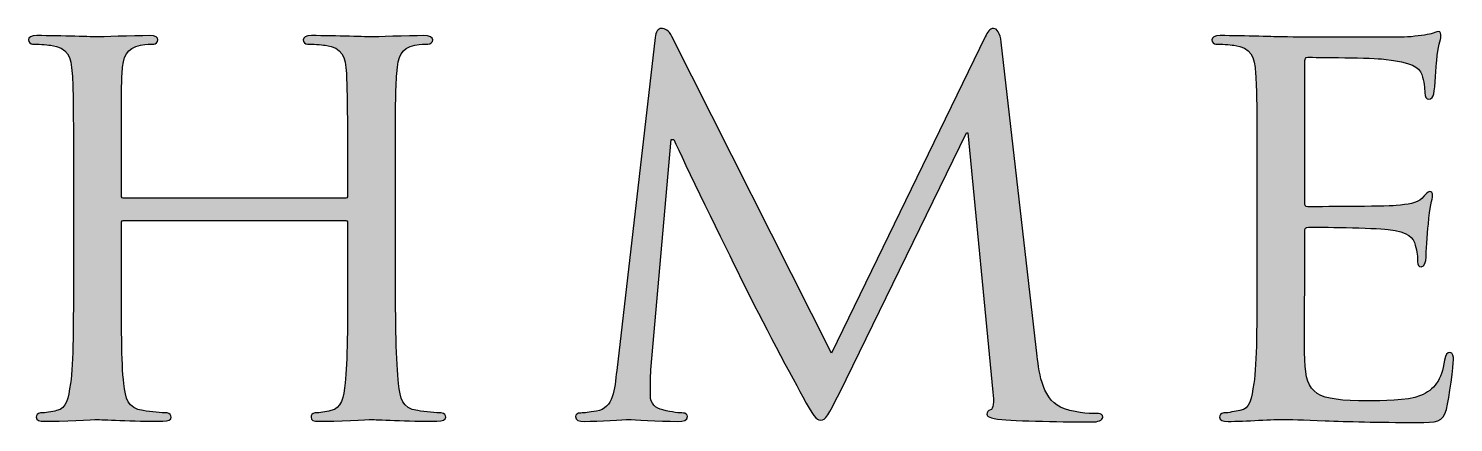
# Model space of a CAD drawing. Header units: millimetres. Extents: x 5.3 to 47, y -13.1 to 17.2.
# Drawn here: x 24.73 to 32.26, y -13.06 to -10.98 of the extents above; entities that cross this region are included whole.
import ezdxf

# ---------------------------------------------------------------- set-up
doc = ezdxf.new("R2010")
doc.units = ezdxf.units.MM
doc.header["$MEASUREMENT"] = 0
doc.layers.add('Layer 1', color=7, linetype='Continuous')

msp = doc.modelspace()

# ---------------------------------------------------------------- hatches: boundary and pattern name
at = {"layer": 'Layer 1', "true_color": 0x2b2a29}
h = msp.add_hatch(color=250, dxfattribs=at)
edge = h.paths.add_edge_path()
edge.add_spline(control_points=[(30.0637, -12.7118), (30.0736, -12.8067), (30.0926, -12.9521), (30.207, -12.9907), (30.2854, -13.0164), (30.3589, -13.0164), (30.3873, -13.0164), (30.3998, -13.0164), (30.4097, -13.0224), (30.4097, -13.0353), (30.4097, -13.0512), (30.3841, -13.0605), (30.3524, -13.0605), (30.2887, -13.0605), (29.9783, -13.0571), (29.8764, -13.0474), (29.8099, -13.0408), (29.7974, -13.0321), (29.7974, -13.019), (29.7974, -13.0093), (29.8034, -13), (29.8165, -12.9967), (29.8318, -12.994), (29.8351, -12.9521), (29.829, -12.9019), (29.829, -12.9019), (29.6957, -11.5317), (29.6957, -11.5317), (29.6957, -11.5317), (29.6896, -11.5317), (29.6896, -11.5317), (29.6896, -11.5317), (29.017, -12.9079), (29.017, -12.9079), (28.9599, -13.025), (28.9435, -13.0512), (28.9183, -13.0512), (28.8939, -13.0512), (28.8776, -13.025), (28.8237, -12.9276), (28.7507, -12.7935), (28.5666, -12.4481), (28.4968, -12.3023), (28.4146, -12.1312), (28.1896, -11.6776), (28.1418, -11.5658), (28.1418, -11.5658), (28.1286, -11.5658), (28.1286, -11.5658), (28.1286, -11.5658), (28.0209, -12.7849), (28.0209, -12.7849), (28.0181, -12.8256), (28.0181, -12.8763), (28.0181, -12.921), (28.0181, -12.9619), (28.0431, -12.9875), (28.084, -12.9967), (28.1319, -13.0093), (28.1733, -13.013), (28.1924, -13.013), (28.2017, -13.013), (28.2142, -13.0224), (28.2142, -13.0321), (28.2142, -13.0512), (28.1952, -13.0571), (28.1635, -13.0571), (28.059, -13.0571), (27.9261, -13.0474), (27.9037, -13.0474), (27.8781, -13.0474), (27.7447, -13.0571), (27.669, -13.0571), (27.6406, -13.0571), (27.6216, -13.0512), (27.6216, -13.0321), (27.6216, -13.0224), (27.6335, -13.013), (27.6494, -13.013), (27.6716, -13.013), (27.6913, -13.0093), (27.7328, -13.0033), (27.8242, -12.9875), (27.828, -12.8889), (27.8399, -12.7881), (27.8399, -12.7881), (28.0431, -11.0268), (28.0431, -11.0268), (28.0465, -10.9984), (28.059, -10.9793), (28.0752, -10.9793), (28.0944, -10.9793), (28.1161, -10.989), (28.1319, -11.0214), (28.1319, -11.0214), (28.9756, -12.6961), (28.9756, -12.6961), (28.9756, -12.6961), (29.7877, -11.0239), (29.7877, -11.0239), (29.8006, -10.9984), (29.8133, -10.9793), (29.8318, -10.9793), (29.8508, -10.9793), (29.8672, -11.0017), (29.8732, -11.0523), (29.8732, -11.0523), (30.0637, -12.7118), (30.0637, -12.7118)], knot_values=[0, 0, 0, 0, 0.027778, 0.027778, 0.027778, 0.055556, 0.055556, 0.055556, 0.083333, 0.083333, 0.083333, 0.111111, 0.111111, 0.111111, 0.138889, 0.138889, 0.138889, 0.166667, 0.166667, 0.166667, 0.194444, 0.194444, 0.194444, 0.222222, 0.222222, 0.222222, 0.25, 0.25, 0.25, 0.277778, 0.277778, 0.277778, 0.305556, 0.305556, 0.305556, 0.333333, 0.333333, 0.333333, 0.361111, 0.361111, 0.361111, 0.388889, 0.388889, 0.388889, 0.416667, 0.416667, 0.416667, 0.444444, 0.444444, 0.444444, 0.472222, 0.472222, 0.472222, 0.5, 0.5, 0.5, 0.527778, 0.527778, 0.527778, 0.555556, 0.555556, 0.555556, 0.583333, 0.583333, 0.583333, 0.611111, 0.611111, 0.611111, 0.638889, 0.638889, 0.638889, 0.666667, 0.666667, 0.666667, 0.694444, 0.694444, 0.694444, 0.722222, 0.722222, 0.722222, 0.75, 0.75, 0.75, 0.777778, 0.777778, 0.777778, 0.805556, 0.805556, 0.805556, 0.833333, 0.833333, 0.833333, 0.861111, 0.861111, 0.861111, 0.888889, 0.888889, 0.888889, 0.916667, 0.916667, 0.916667, 0.944444, 0.944444, 0.944444, 0.972222, 0.972222, 0.972222, 1, 1, 1, 1], degree=3, periodic=1)
h = msp.add_hatch(color=250, dxfattribs=at)
edge = h.paths.add_edge_path()
edge.add_spline(control_points=[(31.2249, -11.798), (31.2249, -11.3793), (31.2249, -11.3032), (31.2178, -11.2175), (31.2119, -11.1255), (31.1955, -11.0814), (31.1035, -11.0682), (31.0816, -11.065), (31.0343, -11.0619), (31.0087, -11.0619), (30.9994, -11.0619), (30.9869, -11.0493), (30.9869, -11.0401), (30.9869, -11.0241), (30.9994, -11.0171), (31.0309, -11.0171), (31.1578, -11.0171), (31.3388, -11.0241), (31.3545, -11.0241), (31.3735, -11.0241), (31.9574, -11.0269), (32.0206, -11.0241), (32.0746, -11.0209), (32.1252, -11.0112), (32.147, -11.0083), (32.1606, -11.0051), (32.1731, -10.9949), (32.1856, -10.9949), (32.1949, -10.9949), (32.1981, -11.0083), (32.1981, -11.0209), (32.1981, -11.0401), (32.1824, -11.0716), (32.1763, -11.1479), (32.1731, -11.1734), (32.1666, -11.2932), (32.1606, -11.3253), (32.1573, -11.3378), (32.147, -11.3537), (32.135, -11.3537), (32.1192, -11.3537), (32.1127, -11.341), (32.1127, -11.3189), (32.1127, -11.2997), (32.1093, -11.2557), (32.0974, -11.2235), (32.0778, -11.1794), (32.0494, -11.1604), (31.8964, -11.1413), (31.849, -11.1346), (31.5261, -11.1315), (31.4939, -11.1315), (31.4814, -11.1315), (31.4782, -11.1413), (31.4782, -11.1604), (31.4782, -11.1604), (31.4782, -11.8935), (31.4782, -11.8935), (31.4782, -11.9124), (31.4782, -11.9218), (31.4939, -11.9218), (31.5293, -11.9218), (31.8964, -11.9218), (31.9607, -11.9158), (32.0272, -11.9086), (32.068, -11.9054), (32.0974, -11.8776), (32.116, -11.8579), (32.1285, -11.8422), (32.1382, -11.8422), (32.147, -11.8422), (32.1541, -11.8488), (32.1541, -11.8646), (32.1541, -11.8803), (32.1382, -11.9245), (32.1317, -12.0138), (32.1252, -12.0677), (32.1192, -12.1691), (32.1192, -12.188), (32.1192, -12.2104), (32.1127, -12.2394), (32.0936, -12.2394), (32.0811, -12.2394), (32.0746, -12.229), (32.0746, -12.2136), (32.0746, -12.188), (32.0746, -12.1598), (32.0619, -12.125), (32.0527, -12.0867), (32.0272, -12.0551), (31.9188, -12.0422), (31.843, -12.033), (31.5452, -12.0296), (31.4972, -12.0296), (31.4814, -12.0296), (31.4782, -12.0389), (31.4782, -12.0486), (31.4782, -12.0486), (31.4782, -12.2743), (31.4782, -12.2743), (31.4782, -12.3657), (31.475, -12.6799), (31.4782, -12.7339), (31.4847, -12.9146), (31.5353, -12.9488), (31.8115, -12.9488), (31.8839, -12.9488), (32.0173, -12.9488), (32.0903, -12.9212), (32.1634, -12.889), (32.2015, -12.8416), (32.2172, -12.7339), (32.2237, -12.7017), (32.2304, -12.693), (32.2455, -12.693), (32.2614, -12.693), (32.2646, -12.7148), (32.2646, -12.7339), (32.2646, -12.7529), (32.2423, -12.9369), (32.227, -12.9936), (32.208, -13.0632), (32.1791, -13.0632), (32.0712, -13.0632), (31.8622, -13.0632), (31.7004, -13.0572), (31.586, -13.0547), (31.4683, -13.0475), (31.3959, -13.0475), (31.3545, -13.0475), (31.3485, -13.0475), (31.294, -13.0475), (31.2341, -13.0514), (31.1796, -13.0547), (31.1165, -13.0572), (31.0723, -13.0572), (31.0436, -13.0572), (31.0277, -13.0514), (31.0277, -13.0351), (31.0277, -13.0251), (31.0343, -13.0127), (31.0501, -13.0127), (31.0757, -13.0127), (31.1105, -13.0033), (31.1356, -13.0002), (31.19, -12.9905), (31.1955, -12.9369), (31.2091, -12.8569), (31.2249, -12.7463), (31.2249, -12.5339), (31.2249, -12.2743), (31.2249, -12.2743), (31.2249, -11.798), (31.2249, -11.798)], knot_values=[0, 0, 0, 0, 0.019608, 0.019608, 0.019608, 0.039216, 0.039216, 0.039216, 0.058824, 0.058824, 0.058824, 0.078431, 0.078431, 0.078431, 0.098039, 0.098039, 0.098039, 0.117647, 0.117647, 0.117647, 0.137255, 0.137255, 0.137255, 0.156863, 0.156863, 0.156863, 0.176471, 0.176471, 0.176471, 0.196078, 0.196078, 0.196078, 0.215686, 0.215686, 0.215686, 0.235294, 0.235294, 0.235294, 0.254902, 0.254902, 0.254902, 0.27451, 0.27451, 0.27451, 0.294118, 0.294118, 0.294118, 0.313725, 0.313725, 0.313725, 0.333333, 0.333333, 0.333333, 0.352941, 0.352941, 0.352941, 0.372549, 0.372549, 0.372549, 0.392157, 0.392157, 0.392157, 0.411765, 0.411765, 0.411765, 0.431373, 0.431373, 0.431373, 0.45098, 0.45098, 0.45098, 0.470588, 0.470588, 0.470588, 0.490196, 0.490196, 0.490196, 0.509804, 0.509804, 0.509804, 0.529412, 0.529412, 0.529412, 0.54902, 0.54902, 0.54902, 0.568627, 0.568627, 0.568627, 0.588235, 0.588235, 0.588235, 0.607843, 0.607843, 0.607843, 0.627451, 0.627451, 0.627451, 0.647059, 0.647059, 0.647059, 0.666667, 0.666667, 0.666667, 0.686275, 0.686275, 0.686275, 0.705882, 0.705882, 0.705882, 0.72549, 0.72549, 0.72549, 0.745098, 0.745098, 0.745098, 0.764706, 0.764706, 0.764706, 0.784314, 0.784314, 0.784314, 0.803922, 0.803922, 0.803922, 0.823529, 0.823529, 0.823529, 0.843137, 0.843137, 0.843137, 0.862745, 0.862745, 0.862745, 0.882353, 0.882353, 0.882353, 0.901961, 0.901961, 0.901961, 0.921569, 0.921569, 0.921569, 0.941176, 0.941176, 0.941176, 0.960784, 0.960784, 0.960784, 0.980392, 0.980392, 0.980392, 1, 1, 1, 1], degree=3, periodic=1)
h = msp.add_hatch(color=250, dxfattribs=at)
edge = h.paths.add_edge_path()
edge.add_spline(control_points=[(26.6698, -12.2743), (26.6698, -12.5339), (26.6737, -12.7463), (26.6857, -12.8569), (26.6961, -12.9369), (26.7021, -12.9876), (26.7875, -13.0002), (26.8256, -13.0067), (26.8889, -13.0127), (26.9111, -13.0127), (26.9307, -13.0127), (26.9362, -13.0251), (26.9362, -13.0351), (26.9362, -13.0475), (26.921, -13.0567), (26.8889, -13.0567), (26.7368, -13.0567), (26.5593, -13.0475), (26.544, -13.0475), (26.5304, -13.0475), (26.3496, -13.0567), (26.2674, -13.0567), (26.2352, -13.0567), (26.2234, -13.0514), (26.2234, -13.0351), (26.2234, -13.0251), (26.2292, -13.0127), (26.2456, -13.0127), (26.2707, -13.0127), (26.3022, -13.0067), (26.3273, -13.0002), (26.385, -12.9876), (26.3943, -12.9331), (26.4041, -12.8537), (26.4166, -12.7431), (26.4166, -12.54), (26.4166, -12.28), (26.4166, -12.28), (26.4166, -12.0105), (26.4166, -12.0105), (26.4166, -11.9974), (26.4102, -11.9941), (26.4009, -11.9941), (26.4009, -11.9941), (25.2364, -11.9941), (25.2364, -11.9941), (25.2271, -11.9941), (25.2206, -11.9974), (25.2206, -12.0105), (25.2206, -12.0105), (25.2206, -12.28), (25.2206, -12.28), (25.2206, -12.54), (25.2206, -12.7463), (25.2331, -12.8569), (25.243, -12.9369), (25.2523, -12.9876), (25.335, -13.0002), (25.3758, -13.0067), (25.4357, -13.0127), (25.4619, -13.0127), (25.4777, -13.0127), (25.4837, -13.0251), (25.4837, -13.0351), (25.4837, -13.0475), (25.4712, -13.0567), (25.4395, -13.0567), (25.2838, -13.0567), (25.1068, -13.0475), (25.0931, -13.0475), (25.078, -13.0475), (24.9004, -13.0567), (24.8149, -13.0567), (24.786, -13.0567), (24.7703, -13.0514), (24.7703, -13.0351), (24.7703, -13.0251), (24.7768, -13.0127), (24.7925, -13.0127), (24.8181, -13.0127), (24.853, -13.0067), (24.878, -13.0002), (24.9325, -12.9876), (24.9379, -12.9369), (24.9515, -12.8569), (24.9668, -12.7463), (24.9668, -12.5339), (24.9668, -12.2743), (24.9668, -12.2743), (24.9668, -11.798), (24.9668, -11.798), (24.9668, -11.3793), (24.9668, -11.3032), (24.9603, -11.2175), (24.9543, -11.1255), (24.9379, -11.0814), (24.8459, -11.0682), (24.8241, -11.065), (24.7768, -11.0619), (24.7511, -11.0619), (24.7419, -11.0619), (24.7294, -11.0493), (24.7294, -11.0401), (24.7294, -11.0241), (24.7419, -11.0171), (24.7735, -11.0171), (24.9004, -11.0171), (25.078, -11.0241), (25.0931, -11.0241), (25.1068, -11.0241), (25.2838, -11.0171), (25.3699, -11.0171), (25.4014, -11.0171), (25.4139, -11.0241), (25.4139, -11.0401), (25.4139, -11.0493), (25.4014, -11.0619), (25.3917, -11.0619), (25.3731, -11.0619), (25.354, -11.0619), (25.3219, -11.0682), (25.2462, -11.084), (25.2299, -11.1221), (25.2239, -11.2175), (25.2206, -11.3032), (25.2206, -11.3853), (25.2206, -11.8047), (25.2206, -11.8047), (25.2206, -11.8613), (25.2206, -11.8613), (25.2206, -11.8772), (25.2271, -11.8772), (25.2364, -11.8772), (25.2364, -11.8772), (26.4009, -11.8772), (26.4009, -11.8772), (26.4102, -11.8772), (26.4166, -11.8772), (26.4166, -11.8613), (26.4166, -11.8613), (26.4166, -11.8047), (26.4166, -11.8047), (26.4166, -11.3853), (26.4134, -11.3032), (26.4102, -11.2175), (26.4041, -11.1255), (26.391, -11.0814), (26.299, -11.0682), (26.2766, -11.065), (26.2292, -11.0619), (26.2042, -11.0619), (26.1911, -11.0619), (26.182, -11.0493), (26.182, -11.0401), (26.182, -11.0241), (26.1945, -11.0171), (26.2266, -11.0171), (26.3496, -11.0171), (26.5304, -11.0241), (26.544, -11.0241), (26.5593, -11.0241), (26.7368, -11.0171), (26.8191, -11.0171), (26.8512, -11.0171), (26.867, -11.0241), (26.867, -11.0401), (26.867, -11.0493), (26.8545, -11.0619), (26.8409, -11.0619), (26.8224, -11.0619), (26.8066, -11.0619), (26.7717, -11.0682), (26.6993, -11.084), (26.683, -11.1221), (26.6769, -11.2175), (26.6698, -11.3032), (26.6698, -11.3793), (26.6698, -11.798), (26.6698, -11.798), (26.6698, -12.2743), (26.6698, -12.2743)], knot_values=[0, 0, 0, 0, 0.016667, 0.016667, 0.016667, 0.033333, 0.033333, 0.033333, 0.05, 0.05, 0.05, 0.066667, 0.066667, 0.066667, 0.083333, 0.083333, 0.083333, 0.1, 0.1, 0.1, 0.116667, 0.116667, 0.116667, 0.133333, 0.133333, 0.133333, 0.15, 0.15, 0.15, 0.166667, 0.166667, 0.166667, 0.183333, 0.183333, 0.183333, 0.2, 0.2, 0.2, 0.216667, 0.216667, 0.216667, 0.233333, 0.233333, 0.233333, 0.25, 0.25, 0.25, 0.266667, 0.266667, 0.266667, 0.283333, 0.283333, 0.283333, 0.3, 0.3, 0.3, 0.316667, 0.316667, 0.316667, 0.333333, 0.333333, 0.333333, 0.35, 0.35, 0.35, 0.366667, 0.366667, 0.366667, 0.383333, 0.383333, 0.383333, 0.4, 0.4, 0.4, 0.416667, 0.416667, 0.416667, 0.433333, 0.433333, 0.433333, 0.45, 0.45, 0.45, 0.466667, 0.466667, 0.466667, 0.483333, 0.483333, 0.483333, 0.5, 0.5, 0.5, 0.516667, 0.516667, 0.516667, 0.533333, 0.533333, 0.533333, 0.55, 0.55, 0.55, 0.566667, 0.566667, 0.566667, 0.583333, 0.583333, 0.583333, 0.6, 0.6, 0.6, 0.616667, 0.616667, 0.616667, 0.633333, 0.633333, 0.633333, 0.65, 0.65, 0.65, 0.666667, 0.666667, 0.666667, 0.683333, 0.683333, 0.683333, 0.7, 0.7, 0.7, 0.716667, 0.716667, 0.716667, 0.733333, 0.733333, 0.733333, 0.75, 0.75, 0.75, 0.766667, 0.766667, 0.766667, 0.783333, 0.783333, 0.783333, 0.8, 0.8, 0.8, 0.816667, 0.816667, 0.816667, 0.833333, 0.833333, 0.833333, 0.85, 0.85, 0.85, 0.866667, 0.866667, 0.866667, 0.883333, 0.883333, 0.883333, 0.9, 0.9, 0.9, 0.916667, 0.916667, 0.916667, 0.933333, 0.933333, 0.933333, 0.95, 0.95, 0.95, 0.966667, 0.966667, 0.966667, 0.983333, 0.983333, 0.983333, 1, 1, 1, 1], degree=3, periodic=1)

# ---------------------------------------------------------------- linework, layer by layer
at = {"layer": 'Layer 1', "color": 250}
for points, knots in [([(30.0637, -12.7118), (30.0736, -12.8067), (30.0926, -12.9521), (30.207, -12.9907), (30.2854, -13.0164), (30.3589, -13.0164), (30.3873, -13.0164), (30.3998, -13.0164), (30.4097, -13.0224), (30.4097, -13.0353), (30.4097, -13.0512), (30.3841, -13.0605), (30.3524, -13.0605), (30.2887, -13.0605), (29.9783, -13.0571), (29.8764, -13.0474), (29.8099, -13.0408), (29.7974, -13.0321), (29.7974, -13.019), (29.7974, -13.0093), (29.8034, -13), (29.8165, -12.9967), (29.8318, -12.994), (29.8351, -12.9521), (29.829, -12.9019), (29.829, -12.9019), (29.6957, -11.5317), (29.6957, -11.5317), (29.6957, -11.5317), (29.6896, -11.5317), (29.6896, -11.5317), (29.6896, -11.5317), (29.017, -12.9079), (29.017, -12.9079), (28.9599, -13.025), (28.9435, -13.0512), (28.9183, -13.0512), (28.8939, -13.0512), (28.8776, -13.025), (28.8237, -12.9276), (28.7507, -12.7935), (28.5666, -12.4481), (28.4968, -12.3023), (28.4146, -12.1312), (28.1896, -11.6776), (28.1418, -11.5658), (28.1418, -11.5658), (28.1286, -11.5658), (28.1286, -11.5658), (28.1286, -11.5658), (28.0209, -12.7849), (28.0209, -12.7849), (28.0181, -12.8256), (28.0181, -12.8763), (28.0181, -12.921), (28.0181, -12.9619), (28.0431, -12.9875), (28.084, -12.9967), (28.1319, -13.0093), (28.1733, -13.013), (28.1924, -13.013), (28.2017, -13.013), (28.2142, -13.0224), (28.2142, -13.0321), (28.2142, -13.0512), (28.1952, -13.0571), (28.1635, -13.0571), (28.059, -13.0571), (27.9261, -13.0474), (27.9037, -13.0474), (27.8781, -13.0474), (27.7447, -13.0571), (27.669, -13.0571), (27.6406, -13.0571), (27.6216, -13.0512), (27.6216, -13.0321), (27.6216, -13.0224), (27.6335, -13.013), (27.6494, -13.013), (27.6716, -13.013), (27.6913, -13.0093), (27.7328, -13.0033), (27.8242, -12.9875), (27.828, -12.8889), (27.8399, -12.7881), (27.8399, -12.7881), (28.0431, -11.0268), (28.0431, -11.0268), (28.0465, -10.9984), (28.059, -10.9793), (28.0752, -10.9793), (28.0944, -10.9793), (28.1161, -10.989), (28.1319, -11.0214), (28.1319, -11.0214), (28.9756, -12.6961), (28.9756, -12.6961), (28.9756, -12.6961), (29.7877, -11.0239), (29.7877, -11.0239), (29.8006, -10.9984), (29.8133, -10.9793), (29.8318, -10.9793), (29.8508, -10.9793), (29.8672, -11.0017), (29.8732, -11.0523), (29.8732, -11.0523), (30.0637, -12.7118), (30.0637, -12.7118)], [0, 0, 0, 0, 0.027778, 0.027778, 0.027778, 0.055556, 0.055556, 0.055556, 0.083333, 0.083333, 0.083333, 0.111111, 0.111111, 0.111111, 0.138889, 0.138889, 0.138889, 0.166667, 0.166667, 0.166667, 0.194444, 0.194444, 0.194444, 0.222222, 0.222222, 0.222222, 0.25, 0.25, 0.25, 0.277778, 0.277778, 0.277778, 0.305556, 0.305556, 0.305556, 0.333333, 0.333333, 0.333333, 0.361111, 0.361111, 0.361111, 0.388889, 0.388889, 0.388889, 0.416667, 0.416667, 0.416667, 0.444444, 0.444444, 0.444444, 0.472222, 0.472222, 0.472222, 0.5, 0.5, 0.5, 0.527778, 0.527778, 0.527778, 0.555556, 0.555556, 0.555556, 0.583333, 0.583333, 0.583333, 0.611111, 0.611111, 0.611111, 0.638889, 0.638889, 0.638889, 0.666667, 0.666667, 0.666667, 0.694444, 0.694444, 0.694444, 0.722222, 0.722222, 0.722222, 0.75, 0.75, 0.75, 0.777778, 0.777778, 0.777778, 0.805556, 0.805556, 0.805556, 0.833333, 0.833333, 0.833333, 0.861111, 0.861111, 0.861111, 0.888889, 0.888889, 0.888889, 0.916667, 0.916667, 0.916667, 0.944444, 0.944444, 0.944444, 0.972222, 0.972222, 0.972222, 1, 1, 1, 1]), ([(31.2249, -11.798), (31.2249, -11.3793), (31.2249, -11.3032), (31.2178, -11.2175), (31.2119, -11.1255), (31.1955, -11.0814), (31.1035, -11.0682), (31.0816, -11.065), (31.0343, -11.0619), (31.0087, -11.0619), (30.9994, -11.0619), (30.9869, -11.0493), (30.9869, -11.0401), (30.9869, -11.0241), (30.9994, -11.0171), (31.0309, -11.0171), (31.1578, -11.0171), (31.3388, -11.0241), (31.3545, -11.0241), (31.3735, -11.0241), (31.9574, -11.0269), (32.0206, -11.0241), (32.0746, -11.0209), (32.1252, -11.0112), (32.147, -11.0083), (32.1606, -11.0051), (32.1731, -10.9949), (32.1856, -10.9949), (32.1949, -10.9949), (32.1981, -11.0083), (32.1981, -11.0209), (32.1981, -11.0401), (32.1824, -11.0716), (32.1763, -11.1479), (32.1731, -11.1734), (32.1666, -11.2932), (32.1606, -11.3253), (32.1573, -11.3378), (32.147, -11.3537), (32.135, -11.3537), (32.1192, -11.3537), (32.1127, -11.341), (32.1127, -11.3189), (32.1127, -11.2997), (32.1093, -11.2557), (32.0974, -11.2235), (32.0778, -11.1794), (32.0494, -11.1604), (31.8964, -11.1413), (31.849, -11.1346), (31.5261, -11.1315), (31.4939, -11.1315), (31.4814, -11.1315), (31.4782, -11.1413), (31.4782, -11.1604), (31.4782, -11.1604), (31.4782, -11.8935), (31.4782, -11.8935), (31.4782, -11.9124), (31.4782, -11.9218), (31.4939, -11.9218), (31.5293, -11.9218), (31.8964, -11.9218), (31.9607, -11.9158), (32.0272, -11.9086), (32.068, -11.9054), (32.0974, -11.8776), (32.116, -11.8579), (32.1285, -11.8422), (32.1382, -11.8422), (32.147, -11.8422), (32.1541, -11.8488), (32.1541, -11.8646), (32.1541, -11.8803), (32.1382, -11.9245), (32.1317, -12.0138), (32.1252, -12.0677), (32.1192, -12.1691), (32.1192, -12.188), (32.1192, -12.2104), (32.1127, -12.2394), (32.0936, -12.2394), (32.0811, -12.2394), (32.0746, -12.229), (32.0746, -12.2136), (32.0746, -12.188), (32.0746, -12.1598), (32.0619, -12.125), (32.0527, -12.0867), (32.0272, -12.0551), (31.9188, -12.0422), (31.843, -12.033), (31.5452, -12.0296), (31.4972, -12.0296), (31.4814, -12.0296), (31.4782, -12.0389), (31.4782, -12.0486), (31.4782, -12.0486), (31.4782, -12.2743), (31.4782, -12.2743), (31.4782, -12.3657), (31.475, -12.6799), (31.4782, -12.7339), (31.4847, -12.9146), (31.5353, -12.9488), (31.8115, -12.9488), (31.8839, -12.9488), (32.0173, -12.9488), (32.0903, -12.9212), (32.1634, -12.889), (32.2015, -12.8416), (32.2172, -12.7339), (32.2237, -12.7017), (32.2304, -12.693), (32.2455, -12.693), (32.2614, -12.693), (32.2646, -12.7148), (32.2646, -12.7339), (32.2646, -12.7529), (32.2423, -12.9369), (32.227, -12.9936), (32.208, -13.0632), (32.1791, -13.0632), (32.0712, -13.0632), (31.8622, -13.0632), (31.7004, -13.0572), (31.586, -13.0547), (31.4683, -13.0475), (31.3959, -13.0475), (31.3545, -13.0475), (31.3485, -13.0475), (31.294, -13.0475), (31.2341, -13.0514), (31.1796, -13.0547), (31.1165, -13.0572), (31.0723, -13.0572), (31.0436, -13.0572), (31.0277, -13.0514), (31.0277, -13.0351), (31.0277, -13.0251), (31.0343, -13.0127), (31.0501, -13.0127), (31.0757, -13.0127), (31.1105, -13.0033), (31.1356, -13.0002), (31.19, -12.9905), (31.1955, -12.9369), (31.2091, -12.8569), (31.2249, -12.7463), (31.2249, -12.5339), (31.2249, -12.2743), (31.2249, -12.2743), (31.2249, -11.798), (31.2249, -11.798)], [0, 0, 0, 0, 0.019608, 0.019608, 0.019608, 0.039216, 0.039216, 0.039216, 0.058824, 0.058824, 0.058824, 0.078431, 0.078431, 0.078431, 0.098039, 0.098039, 0.098039, 0.117647, 0.117647, 0.117647, 0.137255, 0.137255, 0.137255, 0.156863, 0.156863, 0.156863, 0.176471, 0.176471, 0.176471, 0.196078, 0.196078, 0.196078, 0.215686, 0.215686, 0.215686, 0.235294, 0.235294, 0.235294, 0.254902, 0.254902, 0.254902, 0.27451, 0.27451, 0.27451, 0.294118, 0.294118, 0.294118, 0.313725, 0.313725, 0.313725, 0.333333, 0.333333, 0.333333, 0.352941, 0.352941, 0.352941, 0.372549, 0.372549, 0.372549, 0.392157, 0.392157, 0.392157, 0.411765, 0.411765, 0.411765, 0.431373, 0.431373, 0.431373, 0.45098, 0.45098, 0.45098, 0.470588, 0.470588, 0.470588, 0.490196, 0.490196, 0.490196, 0.509804, 0.509804, 0.509804, 0.529412, 0.529412, 0.529412, 0.54902, 0.54902, 0.54902, 0.568627, 0.568627, 0.568627, 0.588235, 0.588235, 0.588235, 0.607843, 0.607843, 0.607843, 0.627451, 0.627451, 0.627451, 0.647059, 0.647059, 0.647059, 0.666667, 0.666667, 0.666667, 0.686275, 0.686275, 0.686275, 0.705882, 0.705882, 0.705882, 0.72549, 0.72549, 0.72549, 0.745098, 0.745098, 0.745098, 0.764706, 0.764706, 0.764706, 0.784314, 0.784314, 0.784314, 0.803922, 0.803922, 0.803922, 0.823529, 0.823529, 0.823529, 0.843137, 0.843137, 0.843137, 0.862745, 0.862745, 0.862745, 0.882353, 0.882353, 0.882353, 0.901961, 0.901961, 0.901961, 0.921569, 0.921569, 0.921569, 0.941176, 0.941176, 0.941176, 0.960784, 0.960784, 0.960784, 0.980392, 0.980392, 0.980392, 1, 1, 1, 1]), ([(26.6698, -12.2743), (26.6698, -12.5339), (26.6737, -12.7463), (26.6857, -12.8569), (26.6961, -12.9369), (26.7021, -12.9876), (26.7875, -13.0002), (26.8256, -13.0067), (26.8889, -13.0127), (26.9111, -13.0127), (26.9307, -13.0127), (26.9362, -13.0251), (26.9362, -13.0351), (26.9362, -13.0475), (26.921, -13.0567), (26.8889, -13.0567), (26.7368, -13.0567), (26.5593, -13.0475), (26.544, -13.0475), (26.5304, -13.0475), (26.3496, -13.0567), (26.2674, -13.0567), (26.2352, -13.0567), (26.2234, -13.0514), (26.2234, -13.0351), (26.2234, -13.0251), (26.2292, -13.0127), (26.2456, -13.0127), (26.2707, -13.0127), (26.3022, -13.0067), (26.3273, -13.0002), (26.385, -12.9876), (26.3943, -12.9331), (26.4041, -12.8537), (26.4166, -12.7431), (26.4166, -12.54), (26.4166, -12.28), (26.4166, -12.28), (26.4166, -12.0105), (26.4166, -12.0105), (26.4166, -11.9974), (26.4102, -11.9941), (26.4009, -11.9941), (26.4009, -11.9941), (25.2364, -11.9941), (25.2364, -11.9941), (25.2271, -11.9941), (25.2206, -11.9974), (25.2206, -12.0105), (25.2206, -12.0105), (25.2206, -12.28), (25.2206, -12.28), (25.2206, -12.54), (25.2206, -12.7463), (25.2331, -12.8569), (25.243, -12.9369), (25.2523, -12.9876), (25.335, -13.0002), (25.3758, -13.0067), (25.4357, -13.0127), (25.4619, -13.0127), (25.4777, -13.0127), (25.4837, -13.0251), (25.4837, -13.0351), (25.4837, -13.0475), (25.4712, -13.0567), (25.4395, -13.0567), (25.2838, -13.0567), (25.1068, -13.0475), (25.0931, -13.0475), (25.078, -13.0475), (24.9004, -13.0567), (24.8149, -13.0567), (24.786, -13.0567), (24.7703, -13.0514), (24.7703, -13.0351), (24.7703, -13.0251), (24.7768, -13.0127), (24.7925, -13.0127), (24.8181, -13.0127), (24.853, -13.0067), (24.878, -13.0002), (24.9325, -12.9876), (24.9379, -12.9369), (24.9515, -12.8569), (24.9668, -12.7463), (24.9668, -12.5339), (24.9668, -12.2743), (24.9668, -12.2743), (24.9668, -11.798), (24.9668, -11.798), (24.9668, -11.3793), (24.9668, -11.3032), (24.9603, -11.2175), (24.9543, -11.1255), (24.9379, -11.0814), (24.8459, -11.0682), (24.8241, -11.065), (24.7768, -11.0619), (24.7511, -11.0619), (24.7419, -11.0619), (24.7294, -11.0493), (24.7294, -11.0401), (24.7294, -11.0241), (24.7419, -11.0171), (24.7735, -11.0171), (24.9004, -11.0171), (25.078, -11.0241), (25.0931, -11.0241), (25.1068, -11.0241), (25.2838, -11.0171), (25.3699, -11.0171), (25.4014, -11.0171), (25.4139, -11.0241), (25.4139, -11.0401), (25.4139, -11.0493), (25.4014, -11.0619), (25.3917, -11.0619), (25.3731, -11.0619), (25.354, -11.0619), (25.3219, -11.0682), (25.2462, -11.084), (25.2299, -11.1221), (25.2239, -11.2175), (25.2206, -11.3032), (25.2206, -11.3853), (25.2206, -11.8047), (25.2206, -11.8047), (25.2206, -11.8613), (25.2206, -11.8613), (25.2206, -11.8772), (25.2271, -11.8772), (25.2364, -11.8772), (25.2364, -11.8772), (26.4009, -11.8772), (26.4009, -11.8772), (26.4102, -11.8772), (26.4166, -11.8772), (26.4166, -11.8613), (26.4166, -11.8613), (26.4166, -11.8047), (26.4166, -11.8047), (26.4166, -11.3853), (26.4134, -11.3032), (26.4102, -11.2175), (26.4041, -11.1255), (26.391, -11.0814), (26.299, -11.0682), (26.2766, -11.065), (26.2292, -11.0619), (26.2042, -11.0619), (26.1911, -11.0619), (26.182, -11.0493), (26.182, -11.0401), (26.182, -11.0241), (26.1945, -11.0171), (26.2266, -11.0171), (26.3496, -11.0171), (26.5304, -11.0241), (26.544, -11.0241), (26.5593, -11.0241), (26.7368, -11.0171), (26.8191, -11.0171), (26.8512, -11.0171), (26.867, -11.0241), (26.867, -11.0401), (26.867, -11.0493), (26.8545, -11.0619), (26.8409, -11.0619), (26.8224, -11.0619), (26.8066, -11.0619), (26.7717, -11.0682), (26.6993, -11.084), (26.683, -11.1221), (26.6769, -11.2175), (26.6698, -11.3032), (26.6698, -11.3793), (26.6698, -11.798), (26.6698, -11.798), (26.6698, -12.2743), (26.6698, -12.2743)], [0, 0, 0, 0, 0.016667, 0.016667, 0.016667, 0.033333, 0.033333, 0.033333, 0.05, 0.05, 0.05, 0.066667, 0.066667, 0.066667, 0.083333, 0.083333, 0.083333, 0.1, 0.1, 0.1, 0.116667, 0.116667, 0.116667, 0.133333, 0.133333, 0.133333, 0.15, 0.15, 0.15, 0.166667, 0.166667, 0.166667, 0.183333, 0.183333, 0.183333, 0.2, 0.2, 0.2, 0.216667, 0.216667, 0.216667, 0.233333, 0.233333, 0.233333, 0.25, 0.25, 0.25, 0.266667, 0.266667, 0.266667, 0.283333, 0.283333, 0.283333, 0.3, 0.3, 0.3, 0.316667, 0.316667, 0.316667, 0.333333, 0.333333, 0.333333, 0.35, 0.35, 0.35, 0.366667, 0.366667, 0.366667, 0.383333, 0.383333, 0.383333, 0.4, 0.4, 0.4, 0.416667, 0.416667, 0.416667, 0.433333, 0.433333, 0.433333, 0.45, 0.45, 0.45, 0.466667, 0.466667, 0.466667, 0.483333, 0.483333, 0.483333, 0.5, 0.5, 0.5, 0.516667, 0.516667, 0.516667, 0.533333, 0.533333, 0.533333, 0.55, 0.55, 0.55, 0.566667, 0.566667, 0.566667, 0.583333, 0.583333, 0.583333, 0.6, 0.6, 0.6, 0.616667, 0.616667, 0.616667, 0.633333, 0.633333, 0.633333, 0.65, 0.65, 0.65, 0.666667, 0.666667, 0.666667, 0.683333, 0.683333, 0.683333, 0.7, 0.7, 0.7, 0.716667, 0.716667, 0.716667, 0.733333, 0.733333, 0.733333, 0.75, 0.75, 0.75, 0.766667, 0.766667, 0.766667, 0.783333, 0.783333, 0.783333, 0.8, 0.8, 0.8, 0.816667, 0.816667, 0.816667, 0.833333, 0.833333, 0.833333, 0.85, 0.85, 0.85, 0.866667, 0.866667, 0.866667, 0.883333, 0.883333, 0.883333, 0.9, 0.9, 0.9, 0.916667, 0.916667, 0.916667, 0.933333, 0.933333, 0.933333, 0.95, 0.95, 0.95, 0.966667, 0.966667, 0.966667, 0.983333, 0.983333, 0.983333, 1, 1, 1, 1])]:
    msp.add_open_spline(points, degree=3, knots=knots, dxfattribs=at)

doc.saveas('drawing.dxf')
